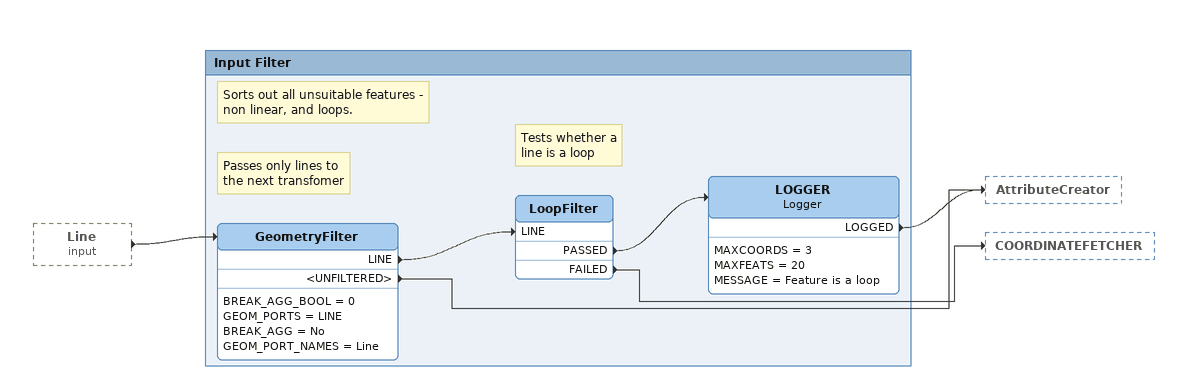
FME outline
Line (input) [outside]
    -> GeometryFilter

Bookmark: Input Filter
Note: Sorts out all unsuitable features - non linear, and loops.
Note: Passes only lines to / the next transfomer
GeometryFilter
    BREAK_AGG_BOOL = 0
    GEOM_PORTS = LINE
    BREAK_AGG = No
    GEOM_PORT_NAMES = Line
    LINE -> LoopFilter [LINE]
    <UNFILTERED> -> AttributeCreator
Note: Tests whether a / line is a loop
LoopFilter
    PASSED -> LOGGER
    FAILED -> COORDINATEFETCHER
LOGGER: Logger
    MAXCOORDS = 3
    MAXFEATS = 20
    MESSAGE = Feature is a loop
    LOGGED -> AttributeCreator
